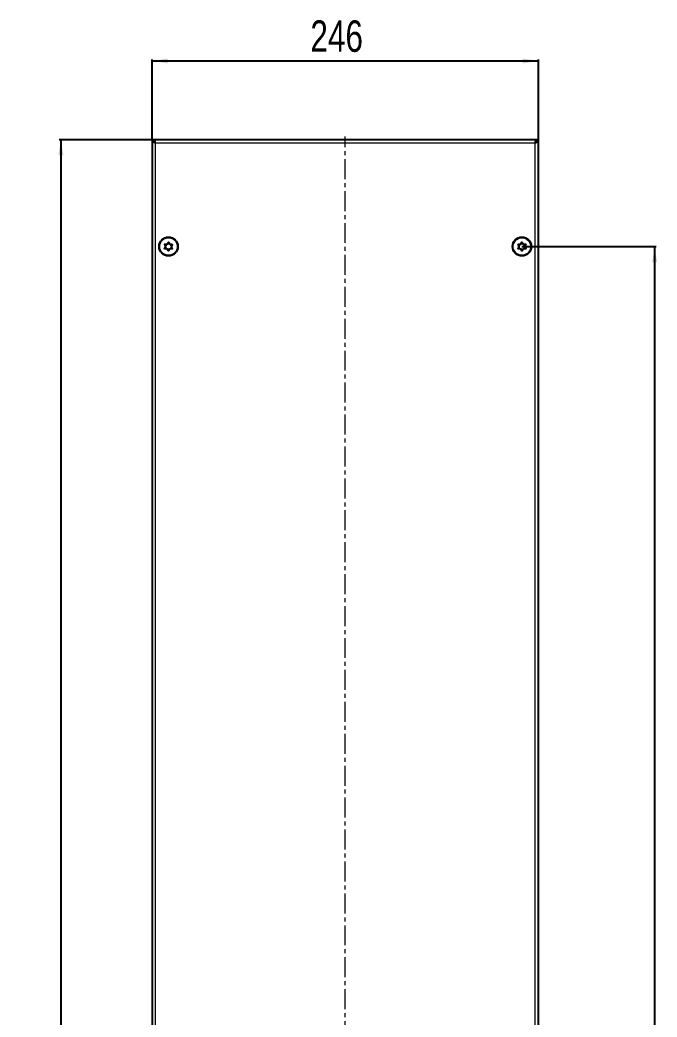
# Model space of a CAD drawing. Header units: millimetres. Extents: x -222 to 959, y -583 to 1023.
# Drawn here: x -222 to 184, y 242 to 877 of the extents above; entities that cross this region are included whole.
import ezdxf

# ---------------------------------------------------------------- set-up
doc = ezdxf.new("R2010")
doc.units = ezdxf.units.MM
doc.linetypes.add('CENTERX2', pattern=[20.32, 12.7, -2.54, 2.54, -2.54])
doc.layers.add('FORMAT', color=7, linetype='Continuous')
doc.styles.add('SLDTEXTSTYLE0', font='TXT', dxfattribs={"width": 0.75})
doc.dimstyles.new('SLDDIMSTYLE0', dxfattribs={"dimtxt": 20, "dimasz": 10, "dimexe": 0, "dimexo": 0.0625, "dimgap": 5, "dimtad": 2, "dimdec": 1, "dimrnd": 1e-09, "dimzin": 12, "dimdsep": 46, "dimtxsty": 'SLDTEXTSTYLE0', "dimsah": 1, "dimcen": 0.09, "dimadec": 0, "dimazin": 3, "dimtfac": 1, "dimtofl": 0, "dimtmove": 0, "dimatfit": 3, "dimfxl": 0, "dimfrac": 2, "dimtolj": 1, "dimtzin": 12, "dimarcsym": 0})

# ---------------------------------------------------------------- blocks, each defined once
blk = doc.blocks.new('_D')
at = {"layer": 'FORMAT'}
for p, q in [((-137.65, 800.4), (-137.65, 851.55)), ((-137.65, 850.55), (108.35, 850.55)), ((108.35, 800.4), (108.35, 851.55))]:
    blk.add_line(p, q, dxfattribs=at)
for points in [[(-137.65, 850.55), (-127.65, 849.02), (-127.65, 852.09)], [(108.35, 850.55), (98.35, 852.09), (98.35, 849.02)]]:
    blk.add_solid(points, dxfattribs=at)
at = {"layer": 'FORMAT', "insert": (-36.81, 876.34), "char_height": 20, "attachment_point": 1, "style": 'SLDTEXTSTYLE0'}
blk.add_mtext('246', dxfattribs=at)
blk = doc.blocks.new('_D_1')
at = {"layer": 'FORMAT'}
for p, q in [((-135.96, 800.39), (-196.65, 800.39)), ((-195.65, 800.39), (-195.65, -360.61)), ((-135.96, -360.61), (-196.65, -360.61))]:
    blk.add_line(p, q, dxfattribs=at)
for points in [[(-195.65, 800.39), (-197.19, 790.39), (-194.11, 790.39)], [(-195.65, -360.61), (-194.11, -350.61), (-197.19, -350.61)]]:
    blk.add_solid(points, dxfattribs=at)
at = {"layer": 'FORMAT', "insert": (-221.43, 190.33), "char_height": 20, "attachment_point": 1, "rotation": 90, "style": 'SLDTEXTSTYLE0'}
blk.add_mtext('1161', dxfattribs=at)
blk = doc.blocks.new('_D_2')
at = {"layer": 'FORMAT'}
for p, q in [((97.86, 732.39), (183.36, 732.39)), ((182.36, 732.39), (182.36, -292.61)), ((97.86, -292.61), (183.36, -292.61))]:
    blk.add_line(p, q, dxfattribs=at)
for points in [[(182.36, 732.39), (180.82, 722.39), (183.9, 722.39)], [(182.36, -292.61), (183.9, -282.61), (180.82, -282.61)]]:
    blk.add_solid(points, dxfattribs=at)
at = {"layer": 'FORMAT', "insert": (156.58, 190.33), "char_height": 20, "attachment_point": 1, "rotation": 90, "style": 'SLDTEXTSTYLE0'}
blk.add_mtext('1025', dxfattribs=at)

msp = doc.modelspace()

# ---------------------------------------------------------------- linework, layer by layer
at = {"color": 7, "linetype": 'Continuous', "lineweight": 25}
for p, q in [((-137.65, 800.39), (-137.65, -360.61)), ((-137.65, 800.39), (-136.15, 800.39)), ((106.65, 800.39), (-135.95, 800.39)), ((-135.95, 799.27), (-135.95, 800.39)), ((106.65, 800.39), (106.65, 799.28)), ((108.35, 800.39), (106.85, 800.39)), ((108.35, -360.61), (108.35, 800.39))]:
    msp.add_line(p, q, dxfattribs=at)
at = {"color": 8, "linetype": 'Continuous', "lineweight": 18}
for p, q in [((106.25, 798.29), (-135.55, 798.29)), ((-135.55, 798.29), (-135.55, -358.51)), ((106.25, -358.51), (106.25, 798.29))]:
    msp.add_line(p, q, dxfattribs=at)
at = {"color": 7, "linetype": 'Continuous', "lineweight": 25}
for centre, radius in [((-127.15, 732.39), 6), ((-127.15, 732.39), 5.78), ((97.85, 732.39), 6), ((97.85, 732.39), 5.79), ((-127.15, 732.39), 1.85), ((97.85, 732.39), 1.85)]:
    msp.add_circle(centre, radius, dxfattribs=at)
for points, knots in [([(-137.65, 800.39), (-137.61, 800.21), (-137.55, 799.85), (-137.04, 799.32), (-136.35, 798.8), (-135.81, 798.45), (-135.55, 798.29)], [0, 0, 0, 0, 0.2547568, 0.5096489, 0.7645419, 1, 1, 1, 1]), ([(-136.15, 800.39), (-136.14, 800.21), (-136.12, 799.84), (-135.93, 799.14), (-135.7, 798.62), (-135.55, 798.29)], [0, 0, 0, 0, 0.259878, 0.519739, 1, 1, 1, 1]), ([(106.25, 798.29), (106.33, 798.47), (106.5, 798.83), (106.77, 799.53), (106.82, 800.05), (106.85, 800.39)], [0, 0, 0, 0, 0.259878, 0.519739, 1, 1, 1, 1]), ([(106.25, 798.29), (106.53, 798.47), (107.09, 798.82), (107.8, 799.36), (108.27, 799.88), (108.33, 800.22), (108.35, 800.39)], [0, 0, 0, 0, 0.254753, 0.509645, 0.764538, 1, 1, 1, 1]), ([(-124.69, 733.74), (-124.7, 733.75), (-124.72, 733.77), (-124.77, 733.79), (-124.92, 733.81), (-125.3, 733.81), (-125.84, 733.79), (-126.4, 734.1), (-126.68, 734.53), (-126.85, 734.89), (-126.96, 735.1), (-127.03, 735.16), (-127.07, 735.19), (-127.1, 735.19), (-127.13, 735.18), (-127.19, 735.14), (-127.34, 734.92), (-127.55, 734.49), (-128, 733.94), (-128.71, 733.85), (-129.18, 733.91), (-129.45, 733.89), (-129.51, 733.87), (-129.54, 733.85), (-129.55, 733.82), (-129.56, 733.78), (-129.55, 733.74), (-129.52, 733.66), (-129.41, 733.46), (-129.21, 733.14), (-128.99, 732.67), (-129.03, 732.04), (-129.33, 731.59), (-129.55, 731.26), (-129.61, 731.12), (-129.61, 731.07), (-129.6, 731.03), (-129.57, 731.01), (-129.52, 730.98), (-129.38, 730.96), (-128.99, 730.97), (-128.45, 730.98), (-127.9, 730.68), (-127.62, 730.24), (-127.45, 729.89), (-127.33, 729.68), (-127.26, 729.61), (-127.23, 729.59), (-127.19, 729.59), (-127.16, 729.6), (-127.11, 729.64), (-126.95, 729.86), (-126.74, 730.28), (-126.29, 730.83), (-125.59, 730.92), (-125.11, 730.87), (-124.84, 730.88), (-124.78, 730.91), (-124.76, 730.93), (-124.74, 730.96), (-124.74, 730.99), (-124.75, 731.04), (-124.77, 731.11), (-124.88, 731.31), (-125.08, 731.64), (-125.3, 732.11), (-125.26, 732.74), (-124.96, 733.19), (-124.74, 733.52), (-124.69, 733.65), (-124.68, 733.71), (-124.69, 733.73), (-124.69, 733.74)], [0, 0, 0, 0, 0.002009, 0.00442, 0.009365, 0.025528, 0.067705, 0.095786, 0.124646, 0.150342, 0.160519, 0.163394, 0.165697, 0.167245, 0.168874, 0.17077, 0.178606, 0.211994, 0.249994, 0.287995, 0.321383, 0.329219, 0.331115, 0.332744, 0.334292, 0.336217, 0.338535, 0.341318, 0.349662, 0.375358, 0.404217, 0.432298, 0.474475, 0.490639, 0.496669, 0.49844, 0.5, 0.502009, 0.50442, 0.509365, 0.525528, 0.567705, 0.595786, 0.624646, 0.650342, 0.660519, 0.663394, 0.665697, 0.667245, 0.668874, 0.67077, 0.678606, 0.711994, 0.749994, 0.787995, 0.821383, 0.829219, 0.831115, 0.832744, 0.834292, 0.836217, 0.838535, 0.841318, 0.849662, 0.875358, 0.904217, 0.932298, 0.974475, 0.990639, 0.996669, 0.99844, 1, 1, 1, 1]), ([(95.4, 733.74), (95.4, 733.73), (95.39, 733.7), (95.4, 733.64), (95.45, 733.51), (95.67, 733.19), (95.97, 732.74), (96.01, 732.11), (95.79, 731.64), (95.58, 731.3), (95.47, 731.09), (95.44, 731), (95.45, 730.96), (95.46, 730.93), (95.49, 730.91), (95.55, 730.88), (95.82, 730.87), (96.29, 730.92), (97, 730.83), (97.45, 730.28), (97.66, 729.86), (97.81, 729.64), (97.87, 729.6), (97.9, 729.59), (97.93, 729.59), (97.96, 729.61), (98, 729.64), (98.05, 729.7), (98.16, 729.9), (98.32, 730.24), (98.6, 730.68), (99.16, 730.98), (99.7, 730.97), (100.09, 730.96), (100.24, 730.98), (100.29, 731.01), (100.31, 731.04), (100.32, 731.08), (100.31, 731.13), (100.25, 731.27), (100.04, 731.59), (99.74, 732.04), (99.7, 732.67), (99.92, 733.14), (100.12, 733.47), (100.24, 733.68), (100.26, 733.77), (100.26, 733.82), (100.24, 733.85), (100.22, 733.87), (100.16, 733.89), (99.89, 733.91), (99.41, 733.85), (98.71, 733.94), (98.26, 734.49), (98.05, 734.92), (97.89, 735.14), (97.84, 735.18), (97.81, 735.19), (97.77, 735.19), (97.74, 735.17), (97.71, 735.14), (97.66, 735.07), (97.55, 734.88), (97.38, 734.53), (97.1, 734.1), (96.55, 733.79), (96.01, 733.81), (95.62, 733.81), (95.47, 733.79), (95.42, 733.76), (95.41, 733.75), (95.4, 733.74)], [0, 0, 0, 0, 0.002009, 0.00442, 0.009365, 0.025528, 0.067705, 0.095786, 0.124646, 0.150342, 0.160519, 0.163394, 0.165697, 0.167245, 0.168874, 0.17077, 0.178606, 0.211994, 0.249994, 0.287995, 0.321383, 0.329219, 0.331115, 0.332744, 0.334292, 0.336217, 0.338535, 0.341318, 0.349662, 0.375358, 0.404217, 0.432298, 0.474475, 0.490639, 0.496669, 0.49844, 0.5, 0.502009, 0.50442, 0.509365, 0.525528, 0.567705, 0.595786, 0.624646, 0.650342, 0.660519, 0.663394, 0.665697, 0.667245, 0.668874, 0.67077, 0.678606, 0.711994, 0.749994, 0.787995, 0.821383, 0.829219, 0.831115, 0.832744, 0.834292, 0.836217, 0.838535, 0.841318, 0.849662, 0.875358, 0.904217, 0.932298, 0.974475, 0.990639, 0.996669, 0.99844, 1, 1, 1, 1])]:
    msp.add_open_spline(points, degree=3, knots=knots, dxfattribs=at)
for points in [[(-135.55, 798.29), (-135.58, 798.56), (-135.65, 799.11), (-135.75, 799.81), (-135.85, 800.29), (-135.91, 800.36), (-135.95, 800.39)], [(106.65, 800.39), (106.62, 800.36), (106.55, 800.29), (106.45, 799.81), (106.35, 799.11), (106.29, 798.56), (106.25, 798.29)]]:
    msp.add_open_spline(points, degree=3, dxfattribs=at)
at = {"layer": 'FORMAT', "linetype": 'CENTERX2', "lineweight": 18}
msp.add_line((-14.65, -362.61), (-14.65, 802.39), dxfattribs=at)

# ---------------------------------------------------------------- dimensions: what is measured, and where the dimension line sits
at = {"layer": 'FORMAT'}
dim = msp.add_linear_dim(base=(108.35, 850.55), p1=(-137.65, 800.39), p2=(108.35, 800.39), dimstyle='SLDDIMSTYLE0', dxfattribs=at)
dim.commit()
dim.dimension.update_dxf_attribs({"geometry": '_D', "text_midpoint": (-14.65, 850.55), "dimtype": 160})
for base, p1, p2, picture, middle in [((-195.65, -360.61), (-135.95, 800.39), (-135.95, -360.61), '_D_1', (-195.65, 219.89)), ((182.36, -292.61), (97.85, 732.39), (97.85, -292.61), '_D_2', (182.36, 219.89))]:
    dim = msp.add_linear_dim(base=base, p1=p1, p2=p2, angle=90, dimstyle='SLDDIMSTYLE0', dxfattribs=at)
    dim.commit()
    dim.dimension.update_dxf_attribs({"geometry": picture, "text_midpoint": middle, "dimtype": 160})

doc.saveas('drawing.dxf')
